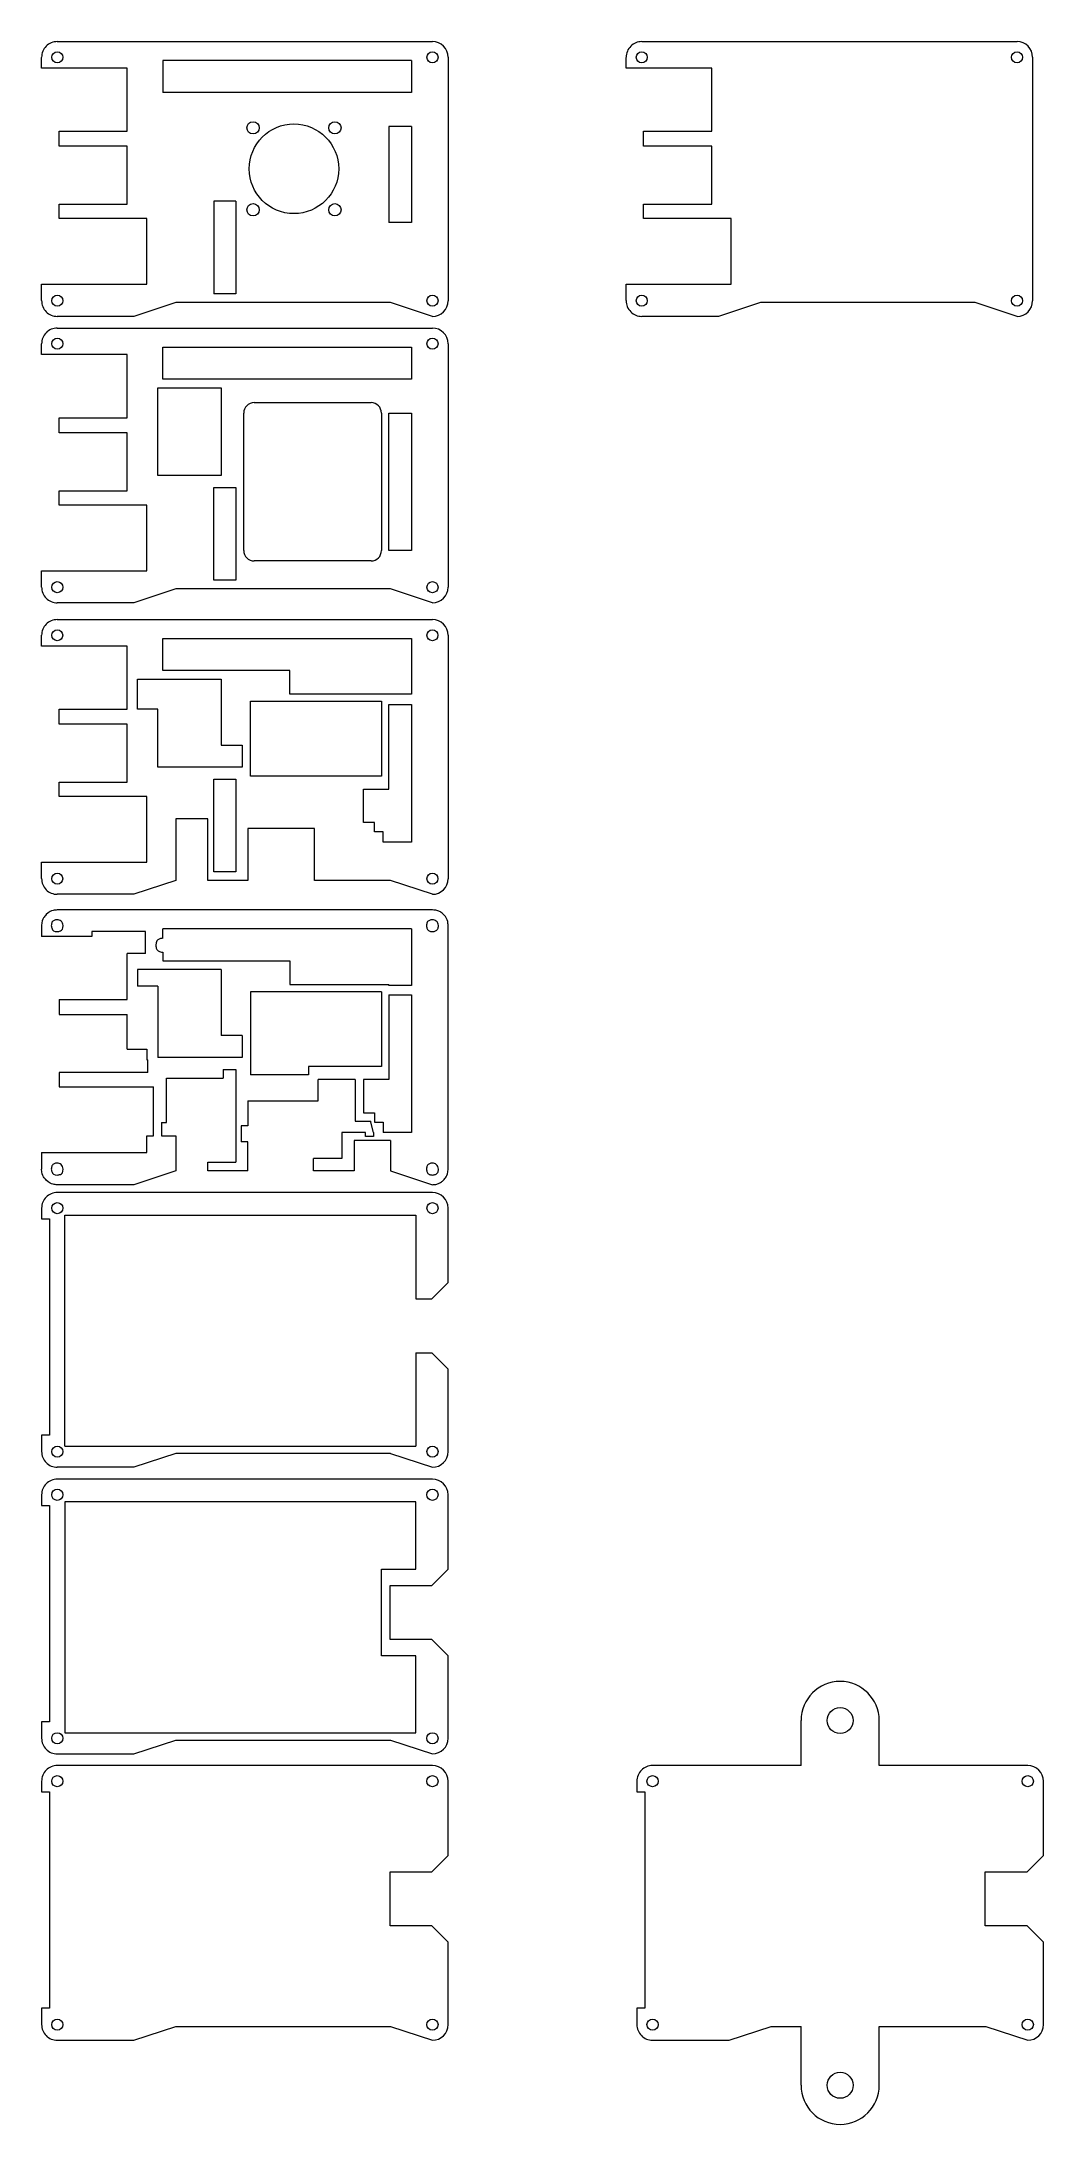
# Model space of a CAD drawing. Header units: millimetres. Extents: x 19 to 264, y 41 to 549.
import ezdxf

# ---------------------------------------------------------------- set-up
doc = ezdxf.new("R2010")
doc.units = ezdxf.units.MM

msp = doc.modelspace()

# ---------------------------------------------------------------- linework, layer by layer
at = {"color": 7, "linetype": 'Continuous', "lineweight": 15}
for p, q in [((23.21, 549.13), (114.7, 549.13)), ((165.74, 549.13), (257.23, 549.13)), ((19.4, 542.69), (19.4, 545.3)), ((48.93, 544.52), (48.93, 536.71)), ((109.62, 544.52), (48.93, 544.52)), ((109.62, 544.52), (109.62, 536.71)), ((118.51, 545.32), (118.51, 485.98)), ((161.93, 542.69), (161.93, 545.3)), ((261.04, 545.32), (261.04, 485.98)), ((40.29, 542.69), (19.4, 542.69)), ((40.29, 527.28), (40.29, 542.69)), ((182.82, 542.69), (161.93, 542.69)), ((182.82, 527.28), (182.82, 542.69)), ((109.62, 536.71), (48.93, 536.71)), ((104.03, 528.42), (104.03, 505.05)), ((109.62, 528.42), (104.03, 528.42)), ((109.62, 528.42), (109.62, 505.05)), ((23.64, 527.28), (40.29, 527.28)), ((23.64, 523.62), (23.64, 527.28)), ((40.29, 523.62), (23.64, 523.62)), ((40.29, 509.5), (40.29, 523.62)), ((166.17, 527.28), (182.82, 527.28)), ((166.17, 523.62), (166.17, 527.28)), ((182.82, 523.62), (166.17, 523.62)), ((182.82, 509.5), (182.82, 523.62)), ((23.64, 509.5), (40.29, 509.5)), ((23.64, 505.99), (23.64, 509.5)), ((61.37, 510.26), (61.37, 487.65)), ((66.77, 510.26), (61.37, 510.26)), ((66.77, 510.26), (66.77, 487.65)), ((166.17, 509.5), (182.82, 509.5)), ((166.17, 505.99), (166.17, 509.5)), ((45.04, 505.99), (23.64, 505.99)), ((45.04, 489.99), (45.04, 505.99)), ((109.62, 505.05), (104.03, 505.05)), ((187.57, 505.99), (166.17, 505.99)), ((187.57, 489.99), (187.57, 505.99)), ((19.4, 489.99), (45.04, 489.99)), ((19.4, 486.01), (19.4, 489.99)), ((66.77, 487.65), (61.37, 487.65)), ((161.93, 489.99), (187.57, 489.99)), ((161.93, 486.01), (161.93, 489.99)), ((52.14, 485.53), (41.9, 482.17)), ((104.46, 485.53), (52.14, 485.53)), ((114.7, 482.17), (104.46, 485.53)), ((194.67, 485.53), (184.43, 482.17)), ((246.99, 485.53), (194.67, 485.53)), ((257.23, 482.17), (246.99, 485.53)), ((41.9, 482.17), (23.21, 482.17)), ((23.21, 479.31), (114.7, 479.31)), ((184.43, 482.17), (165.74, 482.17)), ((19.4, 472.87), (19.4, 475.49)), ((40.29, 472.87), (19.4, 472.87)), ((40.29, 457.46), (40.29, 472.87)), ((48.93, 474.7), (109.62, 474.7)), ((48.93, 466.89), (48.93, 474.7)), ((109.62, 474.7), (109.62, 466.89)), ((118.51, 475.5), (118.51, 416.16)), ((47.75, 464.78), (63.18, 464.78)), ((47.75, 443.37), (47.75, 464.78)), ((109.62, 466.89), (48.93, 466.89)), ((63.18, 464.78), (63.18, 443.37)), ((23.64, 453.8), (23.64, 457.46)), ((23.64, 457.46), (40.29, 457.46)), ((68.68, 425.1), (68.68, 458.6)), ((71.22, 461.14), (99.72, 461.14)), ((102.26, 458.6), (102.26, 425.1)), ((104.03, 458.6), (109.62, 458.6)), ((104.03, 425.1), (104.03, 458.6)), ((109.62, 458.6), (109.62, 425.1)), ((40.29, 453.8), (23.64, 453.8)), ((40.29, 439.68), (40.29, 453.8)), ((63.18, 443.37), (47.75, 443.37)), ((23.64, 436.18), (23.64, 439.68)), ((23.64, 439.68), (40.29, 439.68)), ((61.37, 440.44), (66.77, 440.44)), ((61.37, 417.84), (61.37, 440.44)), ((66.77, 440.44), (66.77, 417.84)), ((45.04, 436.18), (23.64, 436.18)), ((45.04, 420.18), (45.04, 436.18)), ((99.72, 422.56), (71.22, 422.56)), ((109.62, 425.1), (104.03, 425.1)), ((19.4, 416.19), (19.4, 420.18)), ((19.4, 420.18), (45.04, 420.18)), ((66.77, 417.84), (61.37, 417.84)), ((41.9, 412.35), (23.21, 412.35)), ((52.14, 415.72), (41.9, 412.35)), ((104.46, 415.72), (52.14, 415.72)), ((114.7, 412.35), (104.46, 415.72)), ((23.21, 408.26), (114.7, 408.26)), ((19.4, 401.82), (19.4, 404.43)), ((40.29, 401.82), (19.4, 401.82)), ((40.29, 386.41), (40.29, 401.82)), ((48.93, 403.65), (109.62, 403.65)), ((48.93, 395.84), (48.93, 403.65)), ((109.62, 403.65), (109.62, 390.12)), ((118.51, 404.45), (118.51, 345.11)), ((42.79, 393.72), (63.18, 393.72)), ((42.79, 386.41), (42.79, 393.72)), ((79.94, 395.84), (48.93, 395.84)), ((63.18, 393.72), (63.18, 377.65)), ((79.94, 390.12), (79.94, 395.84)), ((23.64, 382.75), (23.64, 386.41)), ((23.64, 386.41), (40.29, 386.41)), ((47.75, 386.41), (42.79, 386.41)), ((47.75, 372.32), (47.75, 386.41)), ((70.29, 370.11), (70.29, 388.34)), ((70.29, 388.34), (102.26, 388.34)), ((109.62, 390.12), (79.94, 390.12)), ((102.26, 388.34), (102.26, 370.11)), ((104.03, 387.55), (109.62, 387.55)), ((104.03, 366.96), (104.03, 387.55)), ((109.62, 387.55), (109.62, 354.05)), ((40.29, 382.75), (23.64, 382.75)), ((40.29, 368.63), (40.29, 382.75)), ((63.18, 377.65), (68.26, 377.65)), ((68.26, 377.65), (68.26, 372.32)), ((68.26, 372.32), (47.75, 372.32)), ((23.64, 365.12), (23.64, 368.63)), ((23.64, 368.63), (40.29, 368.63)), ((61.37, 369.39), (66.77, 369.39)), ((61.37, 346.78), (61.37, 369.39)), ((66.77, 369.39), (66.77, 346.78)), ((102.26, 370.11), (70.29, 370.11)), ((97.86, 366.96), (104.03, 366.96)), ((97.86, 358.83), (97.86, 366.96)), ((45.04, 365.12), (23.64, 365.12)), ((45.04, 349.12), (45.04, 365.12)), ((59.96, 359.71), (52.14, 359.71)), ((52.14, 359.71), (52.14, 344.66)), ((59.96, 344.66), (59.96, 359.71)), ((85.92, 357.36), (69.69, 357.36)), ((69.69, 357.36), (69.69, 344.66)), ((85.92, 344.66), (85.92, 357.36)), ((100.57, 358.83), (97.86, 358.83)), ((100.57, 356.56), (100.57, 358.83)), ((102.68, 356.56), (100.57, 356.56)), ((102.68, 354.05), (102.68, 356.56)), ((109.62, 354.05), (102.68, 354.05)), ((19.4, 345.13), (19.4, 349.12)), ((19.4, 349.12), (45.04, 349.12)), ((66.77, 346.78), (61.37, 346.78)), ((41.9, 341.3), (23.21, 341.3)), ((52.14, 344.66), (41.9, 341.3)), ((69.69, 344.66), (59.96, 344.66)), ((104.46, 344.66), (85.92, 344.66)), ((114.7, 341.3), (104.46, 344.66)), ((20.52, 336.36), (20.52, 336.36)), ((114.7, 337.48), (23.21, 337.48)), ((23.21, 335.12), (23.21, 335.12)), ((114.7, 335.12), (114.7, 335.12)), ((117.39, 336.36), (117.39, 336.36)), ((19.4, 333.67), (19.4, 331.04)), ((31.66, 331.04), (19.4, 331.04)), ((21.76, 333.67), (21.76, 333.67)), ((44.74, 332.23), (31.66, 332.23)), ((31.66, 332.23), (31.66, 331.04)), ((44.74, 326.85), (44.74, 332.23)), ((109.62, 332.87), (48.93, 332.87)), ((48.93, 330.59), (48.93, 332.87)), ((109.62, 332.87), (109.62, 325.69)), ((113.25, 333.67), (113.25, 333.67)), ((118.51, 274.33), (118.51, 333.67)), ((40.29, 315.63), (40.29, 326.85)), ((44.74, 326.85), (40.29, 326.85)), ((48.93, 327.21), (48.93, 325.06)), ((48.93, 325.06), (79.94, 325.06)), ((79.94, 325.06), (79.94, 319.34)), ((109.62, 325.69), (109.62, 319.06)), ((42.79, 322.94), (42.79, 318.88)), ((63.18, 322.94), (42.79, 322.94)), ((63.18, 322.94), (63.18, 306.87)), ((23.64, 315.63), (23.64, 311.97)), ((23.64, 315.63), (40.29, 315.63)), ((47.75, 318.88), (42.79, 318.88)), ((47.75, 318.88), (47.75, 301.54)), ((102.26, 317.57), (70.29, 317.57)), ((70.29, 317.57), (70.29, 297.34)), ((79.94, 319.34), (104.03, 319.34)), ((102.26, 317.57), (102.26, 299.33)), ((104.03, 319.06), (104.03, 319.34)), ((109.62, 319.06), (104.03, 319.06)), ((104.03, 316.77), (109.62, 316.77)), ((104.03, 316.77), (104.03, 296.18)), ((109.62, 316.77), (109.62, 283.27)), ((23.64, 311.97), (40.29, 311.97)), ((40.29, 303.52), (40.29, 311.97)), ((68.26, 306.87), (63.18, 306.87)), ((68.26, 306.87), (68.26, 301.54)), ((40.29, 303.52), (45.08, 303.52)), ((45.08, 303.52), (45.08, 300.98)), ((45.08, 300.98), (45.33, 300.98)), ((45.33, 297.85), (45.33, 300.98)), ((68.26, 301.54), (47.75, 301.54)), ((23.64, 297.85), (23.64, 294.34)), ((45.33, 297.85), (23.64, 297.85)), ((49.86, 296.46), (63.64, 296.46)), ((49.86, 285.71), (49.86, 296.46)), ((63.64, 298.61), (66.77, 298.61)), ((63.64, 298.61), (63.64, 296.46)), ((66.77, 298.61), (66.77, 276.01)), ((84.51, 297.34), (70.29, 297.34)), ((102.26, 299.33), (84.51, 299.33)), ((84.51, 299.33), (84.51, 297.34)), ((95.83, 296.18), (86.8, 296.18)), ((86.8, 290.97), (86.8, 296.18)), ((95.83, 296.18), (95.83, 286.02)), ((104.03, 296.18), (97.86, 296.18)), ((97.86, 296.18), (97.86, 288.05)), ((23.64, 294.34), (46.68, 294.34)), ((46.68, 282.41), (46.68, 294.34)), ((69.69, 290.97), (86.8, 290.97)), ((69.69, 290.97), (69.69, 284.84)), ((48.59, 285.71), (49.86, 285.71)), ((48.59, 285.71), (48.59, 282.41)), ((69.69, 284.84), (68.02, 284.84)), ((68.02, 284.84), (68.02, 280.98)), ((95.83, 286.02), (99.64, 286.02)), ((97.86, 288.05), (100.57, 288.05)), ((99.64, 285.79), (99.64, 286.02)), ((100.29, 283.27), (99.64, 285.79)), ((100.57, 288.05), (100.57, 285.79)), ((100.57, 285.79), (102.68, 285.79)), ((102.68, 285.79), (102.68, 283.27)), ((45.04, 278.34), (45.04, 282.41)), ((45.04, 282.41), (46.68, 282.41)), ((48.59, 282.41), (52.14, 282.41)), ((52.14, 282.41), (52.14, 273.89)), ((69.69, 280.98), (68.02, 280.98)), ((69.69, 273.89), (69.69, 280.98)), ((92.63, 283.27), (92.63, 276.87)), ((98.37, 283.27), (92.63, 283.27)), ((104.46, 281.29), (95.57, 281.29)), ((95.57, 281.29), (95.57, 273.89)), ((98.37, 282.26), (98.37, 283.27)), ((100.29, 282.26), (98.37, 282.26)), ((100.29, 283.27), (100.29, 282.26)), ((109.62, 283.27), (102.68, 283.27)), ((104.46, 281.29), (104.46, 273.89)), ((19.4, 278.34), (19.4, 274.33)), ((19.4, 278.34), (45.04, 278.34)), ((21.76, 274.33), (21.76, 274.33)), ((23.21, 275.78), (23.21, 275.78)), ((59.96, 273.89), (59.96, 276.01)), ((59.96, 276.01), (66.77, 276.01)), ((85.67, 273.89), (85.67, 276.87)), ((92.63, 276.87), (85.67, 276.87)), ((113.25, 274.33), (113.25, 274.33)), ((114.7, 275.78), (114.7, 275.78)), ((20.52, 271.63), (20.52, 271.63)), ((41.9, 270.52), (23.21, 270.52)), ((52.14, 273.89), (41.9, 270.52)), ((69.69, 273.89), (59.96, 273.89)), ((95.57, 273.89), (85.67, 273.89)), ((104.46, 273.89), (114.7, 270.52)), ((19.4, 264.8), (19.4, 262.18)), ((114.7, 268.62), (23.21, 268.62)), ((118.51, 246.66), (118.51, 264.81)), ((19.4, 262.18), (21.31, 262.18)), ((21.31, 262.18), (21.31, 209.48)), ((25.09, 263.08), (110.65, 263.08)), ((25.09, 206.79), (25.09, 263.08)), ((110.65, 263.08), (110.65, 242.72)), ((114.58, 242.72), (118.51, 246.66)), ((110.65, 242.72), (114.58, 242.72)), ((110.65, 229.52), (110.65, 206.79)), ((110.65, 229.52), (114.58, 229.52)), ((114.58, 229.52), (118.51, 225.59)), ((118.51, 205.47), (118.51, 225.59)), ((19.4, 209.48), (19.4, 205.5)), ((21.31, 209.48), (19.4, 209.48)), ((25.09, 206.79), (110.65, 206.79)), ((52.14, 205.03), (41.9, 201.66)), ((104.46, 205.03), (52.14, 205.03)), ((104.46, 205.03), (114.7, 201.66)), ((41.9, 201.66), (23.21, 201.66)), ((114.7, 198.75), (23.21, 198.75)), ((19.4, 194.93), (19.4, 192.31)), ((110.65, 193.22), (25.09, 193.22)), ((25.09, 193.22), (25.09, 136.92)), ((110.65, 176.79), (110.65, 193.22)), ((118.51, 176.79), (118.51, 194.94)), ((19.4, 192.31), (21.31, 192.31)), ((21.31, 192.31), (21.31, 139.62)), ((102.26, 155.72), (102.26, 176.79)), ((102.26, 176.79), (110.65, 176.79)), ((104.35, 159.65), (104.35, 172.86)), ((104.35, 172.86), (114.58, 172.86)), ((114.58, 172.86), (118.51, 176.79)), ((114.58, 159.65), (104.35, 159.65)), ((118.51, 155.72), (114.58, 159.65)), ((110.65, 155.72), (102.26, 155.72)), ((110.65, 136.92), (110.65, 155.72)), ((118.51, 135.6), (118.51, 155.72)), ((19.4, 139.62), (19.4, 135.63)), ((21.31, 139.62), (19.4, 139.62)), ((204.58, 128.95), (204.58, 139.92)), ((223.63, 128.95), (223.63, 139.92)), ((25.09, 136.92), (110.65, 136.92)), ((41.9, 131.79), (52.14, 135.16)), ((52.14, 135.16), (104.46, 135.16)), ((104.46, 135.16), (114.7, 131.79)), ((23.21, 131.79), (41.9, 131.79)), ((114.7, 128.95), (23.21, 128.95)), ((204.58, 128.95), (168.36, 128.95)), ((259.85, 128.95), (223.63, 128.95)), ((19.4, 125.13), (19.4, 122.51)), ((19.4, 122.51), (21.31, 122.51)), ((21.31, 122.51), (21.31, 69.82)), ((118.51, 106.99), (118.51, 125.14)), ((164.55, 125.13), (164.55, 122.51)), ((164.55, 122.51), (166.45, 122.51)), ((166.45, 122.51), (166.45, 69.82)), ((263.66, 106.99), (263.66, 125.14)), ((114.58, 103.06), (118.51, 106.99)), ((259.72, 103.06), (263.66, 106.99)), ((104.35, 103.06), (114.58, 103.06)), ((104.35, 89.85), (104.35, 103.06)), ((249.49, 103.06), (259.72, 103.06)), ((249.49, 89.85), (249.49, 103.06)), ((114.58, 89.85), (104.35, 89.85)), ((118.51, 85.92), (114.58, 89.85)), ((259.72, 89.85), (249.49, 89.85)), ((263.66, 85.92), (259.72, 89.85)), ((118.51, 65.8), (118.51, 85.92)), ((263.66, 65.8), (263.66, 85.92)), ((19.4, 69.82), (19.4, 65.83)), ((21.31, 69.82), (19.4, 69.82)), ((164.55, 69.82), (164.55, 65.83)), ((166.45, 69.82), (164.55, 69.82)), ((23.21, 61.99), (41.9, 61.99)), ((41.9, 61.99), (52.14, 65.36)), ((52.14, 65.36), (104.46, 65.36)), ((104.46, 65.36), (114.7, 61.99)), ((168.36, 61.99), (187.05, 61.99)), ((187.05, 61.99), (197.29, 65.36)), ((197.29, 65.36), (204.58, 65.36)), ((204.58, 51.02), (204.58, 65.36)), ((223.63, 65.36), (249.61, 65.36)), ((223.63, 51.02), (223.63, 65.36)), ((249.61, 65.36), (259.85, 61.99))]:
    msp.add_line(p, q, dxfattribs=at)
for centre, radius in [((23.21, 545.32), 1.35), ((114.7, 545.32), 1.35), ((165.74, 545.32), 1.35), ((257.23, 545.32), 1.35), ((70.94, 528.12), 1.5), ((80.92, 518.14), 10.92), ((90.9, 528.12), 1.5), ((70.94, 508.16), 1.5), ((90.9, 508.16), 1.5), ((23.21, 485.98), 1.35), ((114.7, 485.98), 1.35), ((165.74, 485.98), 1.35), ((257.23, 485.98), 1.35), ((23.21, 475.5), 1.35), ((114.7, 475.5), 1.35), ((23.21, 416.16), 1.35), ((114.7, 416.16), 1.35), ((23.21, 404.45), 1.34), ((114.7, 404.45), 1.34), ((23.21, 345.11), 1.34), ((114.7, 345.11), 1.34), ((23.21, 264.81), 1.35), ((114.7, 264.81), 1.35), ((23.21, 205.47), 1.35), ((114.7, 205.47), 1.35), ((23.21, 194.94), 1.36), ((114.7, 194.94), 1.36), ((214.1, 139.92), 3.17), ((23.21, 135.6), 1.36), ((114.7, 135.6), 1.36), ((23.21, 125.14), 1.36), ((114.7, 125.14), 1.36), ((168.36, 125.14), 1.36), ((259.85, 125.14), 1.36), ((23.21, 65.8), 1.36), ((114.7, 65.8), 1.36), ((168.36, 65.8), 1.36), ((259.85, 65.8), 1.36), ((214.1, 51.02), 3.17)]:
    msp.add_circle(centre, radius, dxfattribs=at)
for centre, radius, start, end in [((23.21, 545.32), 3.81, 90, 180.2076), ((114.7, 545.32), 3.81, 0, 90), ((165.74, 545.32), 3.81, 90, 180.2076), ((257.23, 545.32), 3.81, 0, 90), ((23.21, 485.98), 3.81, 179.5849, 270), ((114.7, 485.98), 3.81, 270, 0), ((165.74, 485.98), 3.81, 179.5849, 270), ((257.23, 485.98), 3.81, 270, 0), ((23.21, 475.5), 3.81, 90, 180.2076), ((114.7, 475.5), 3.81, 0, 90), ((71.22, 458.6), 2.54, 90, 180), ((99.72, 458.6), 2.54, 0, 90), ((71.22, 425.1), 2.54, 180, 270), ((99.72, 425.1), 2.54, 270, 0), ((23.21, 416.16), 3.81, 179.5849, 270), ((114.7, 416.16), 3.81, 270, 0), ((23.21, 404.45), 3.81, 90, 180.2076), ((114.7, 404.45), 3.81, 0, 90), ((23.21, 345.11), 3.81, 179.5849, 270), ((114.7, 345.11), 3.81, 270, 0), ((23.21, 264.81), 3.81, 90, 180.2076), ((114.7, 264.81), 3.81, 0, 90), ((23.21, 205.47), 3.81, 179.5849, 270), ((114.7, 205.47), 3.81, 270, 0), ((23.21, 194.94), 3.81, 90, 180.2076), ((114.7, 194.94), 3.81, 0, 90), ((214.1, 139.92), 9.53, 0, 180), ((23.21, 135.6), 3.81, 179.5849, 270), ((114.7, 135.6), 3.81, 270, 0), ((23.21, 125.14), 3.81, 90, 180.2076), ((114.7, 125.14), 3.81, 0, 90), ((168.36, 125.14), 3.81, 90, 180.2076), ((259.85, 125.14), 3.81, 0, 90), ((23.21, 65.8), 3.81, 179.5849, 270), ((114.7, 65.8), 3.81, 270, 0), ((168.36, 65.8), 3.81, 179.5849, 270), ((259.85, 65.8), 3.81, 270, 0), ((214.1, 51.02), 9.53, 180, 0)]:
    msp.add_arc(centre, radius, start, end, dxfattribs=at)
for points in [[(19.88, 335.58), (19.6, 335.16), (19.4, 334.68), (19.4, 333.67)], [(22.21, 337.38), (21.72, 337.28), (21.23, 337.08), (20.52, 336.36)], [(23.21, 337.48), (22.88, 337.48), (22.54, 337.45), (22.21, 337.38)], [(23.21, 335.12), (22.95, 335.12), (22.69, 335.06), (22.45, 334.96)], [(23.21, 337.48), (23.21, 337.48), (23.21, 337.48), (23.21, 337.48)], [(114.7, 335.12), (114.44, 335.12), (114.18, 335.06), (113.94, 334.96)], [(117.39, 336.36), (117.16, 336.6), (116.9, 336.81), (116.62, 337)], [(118.41, 334.67), (118.31, 335.17), (118.11, 335.65), (117.39, 336.36)], [(21.76, 333.67), (21.76, 333.4), (21.82, 333.15), (21.93, 332.91)], [(21.93, 332.91), (22.09, 332.55), (22.41, 332.22), (23.21, 332.22)], [(23.21, 332.22), (23.48, 332.22), (23.73, 332.28), (23.97, 332.38)], [(23.97, 332.38), (24.34, 332.55), (24.66, 332.87), (24.66, 333.67)], [(48.04, 330.4), (47.62, 330.21), (47.24, 329.84), (47.24, 328.9)], [(114.7, 332.22), (114.97, 332.22), (115.22, 332.28), (115.46, 332.38)], [(118.51, 333.67), (118.51, 334.01), (118.48, 334.34), (118.41, 334.67)], [(19.88, 272.41), (19.6, 272.83), (19.4, 273.32), (19.4, 274.33)], [(21.76, 274.33), (21.76, 274.06), (21.82, 273.81), (21.93, 273.57)], [(23.21, 275.78), (22.95, 275.78), (22.69, 275.72), (22.45, 275.62)], [(23.97, 273.05), (24.34, 273.21), (24.66, 273.53), (24.66, 274.33)], [(114.7, 275.78), (114.44, 275.78), (114.18, 275.72), (113.94, 275.62)], [(118.03, 272.42), (118.31, 272.84), (118.51, 273.32), (118.51, 274.33)], [(22.21, 270.62), (21.72, 270.72), (21.23, 270.92), (20.52, 271.63)], [(21.93, 273.57), (22.09, 273.21), (22.41, 272.88), (23.21, 272.88)], [(23.21, 270.52), (22.88, 270.52), (22.54, 270.55), (22.21, 270.62)], [(23.21, 272.88), (23.48, 272.88), (23.73, 272.94), (23.97, 273.05)], [(114.7, 272.88), (114.97, 272.88), (115.22, 272.94), (115.46, 273.05)], [(117.4, 271.64), (117.64, 271.88), (117.85, 272.14), (118.03, 272.42)]]:
    msp.add_open_spline(points, degree=3, dxfattribs=at)
for points, knots in [([(20.52, 336.36), (20.39, 336.22), (20.16, 335.98), (19.97, 335.7), (19.88, 335.58)], [0, 0, 0, 0, 0.560164, 1, 1, 1, 1]), ([(24.66, 333.67), (24.63, 333.89), (24.58, 334.31), (24.19, 334.78), (23.72, 335.07), (23.38, 335.1), (23.21, 335.12)], [0, 0, 0, 0, 0.283705, 0.55792, 0.775036, 1, 1, 1, 1]), ([(116.62, 337), (116.49, 337.08), (116.23, 337.24), (115.78, 337.39), (115.26, 337.47), (114.9, 337.48), (114.7, 337.48)], [0, 0, 0, 0, 0.216523, 0.463685, 0.702409, 1, 1, 1, 1]), ([(116.15, 333.67), (116.12, 333.89), (116.07, 334.31), (115.68, 334.78), (115.21, 335.07), (114.87, 335.1), (114.7, 335.12)], [0, 0, 0, 0, 0.283711, 0.557929, 0.775046, 1, 1, 1, 1]), ([(22.45, 334.96), (22.35, 334.9), (22.14, 334.79), (21.91, 334.49), (21.78, 334.1), (21.77, 333.82), (21.76, 333.67)], [0, 0, 0, 0, 0.220201, 0.464969, 0.700222, 1, 1, 1, 1]), ([(48.93, 330.59), (48.76, 330.58), (48.45, 330.56), (48.17, 330.45), (48.04, 330.4)], [0, 0, 0, 0, 0.560367, 1, 1, 1, 1]), ([(113.94, 334.96), (113.84, 334.9), (113.63, 334.79), (113.4, 334.49), (113.27, 334.1), (113.26, 333.82), (113.25, 333.67)], [0, 0, 0, 0, 0.220202, 0.46496, 0.70022, 1, 1, 1, 1]), ([(113.25, 333.67), (113.26, 333.52), (113.28, 333.26), (113.37, 333.02), (113.42, 332.91)], [0, 0, 0, 0, 0.560373, 1, 1, 1, 1]), ([(113.42, 332.91), (113.47, 332.81), (113.58, 332.59), (113.88, 332.37), (114.27, 332.24), (114.55, 332.23), (114.7, 332.22)], [0, 0, 0, 0, 0.220194, 0.464964, 0.700231, 1, 1, 1, 1]), ([(115.46, 332.38), (115.57, 332.44), (115.78, 332.55), (116, 332.85), (116.13, 333.24), (116.14, 333.51), (116.15, 333.67)], [0, 0, 0, 0, 0.220206, 0.464981, 0.700243, 1, 1, 1, 1]), ([(47.24, 328.9), (47.25, 328.73), (47.27, 328.42), (47.38, 328.14), (47.43, 328.01)], [0, 0, 0, 0, 0.560384, 1, 1, 1, 1]), ([(47.43, 328.01), (47.49, 327.9), (47.63, 327.65), (47.97, 327.39), (48.42, 327.24), (48.75, 327.22), (48.93, 327.21)], [0, 0, 0, 0, 0.220203, 0.464975, 0.700233, 1, 1, 1, 1]), ([(22.45, 275.62), (22.35, 275.56), (22.14, 275.45), (21.91, 275.15), (21.78, 274.76), (21.77, 274.49), (21.76, 274.33)], [0, 0, 0, 0, 0.220202, 0.464967, 0.700221, 1, 1, 1, 1]), ([(24.66, 274.33), (24.63, 274.55), (24.58, 274.97), (24.19, 275.44), (23.72, 275.73), (23.38, 275.76), (23.21, 275.78)], [0, 0, 0, 0, 0.283705, 0.55792, 0.775036, 1, 1, 1, 1]), ([(113.94, 275.62), (113.84, 275.56), (113.63, 275.45), (113.4, 275.15), (113.27, 274.76), (113.26, 274.49), (113.25, 274.33)], [0, 0, 0, 0, 0.2202032, 0.4649578, 0.7002192, 1, 1, 1, 1]), ([(113.25, 274.33), (113.26, 274.18), (113.28, 273.92), (113.37, 273.68), (113.42, 273.57)], [0, 0, 0, 0, 0.560377, 1, 1, 1, 1]), ([(116.15, 274.33), (116.12, 274.55), (116.07, 274.97), (115.68, 275.44), (115.21, 275.73), (114.87, 275.76), (114.7, 275.78)], [0, 0, 0, 0, 0.283711, 0.557929, 0.775046, 1, 1, 1, 1]), ([(115.46, 273.05), (115.57, 273.1), (115.78, 273.21), (116, 273.51), (116.13, 273.9), (116.14, 274.18), (116.15, 274.33)], [0, 0, 0, 0, 0.220208, 0.4649821, 0.7002394, 1, 1, 1, 1]), ([(20.52, 271.63), (20.39, 271.77), (20.16, 272.02), (19.97, 272.29), (19.88, 272.41)], [0, 0, 0, 0, 0.559678, 1, 1, 1, 1]), ([(113.42, 273.57), (113.47, 273.47), (113.58, 273.25), (113.88, 273.03), (114.27, 272.9), (114.55, 272.89), (114.7, 272.88)], [0, 0, 0, 0, 0.220191, 0.464961, 0.70023, 1, 1, 1, 1]), ([(114.7, 270.52), (114.98, 270.54), (115.54, 270.57), (116.28, 270.84), (116.91, 271.2), (117.23, 271.49), (117.4, 271.64)], [0, 0, 0, 0, 0.281019, 0.559442, 0.778692, 1, 1, 1, 1])]:
    msp.add_open_spline(points, degree=3, knots=knots, dxfattribs=at)

doc.saveas('drawing.dxf')
